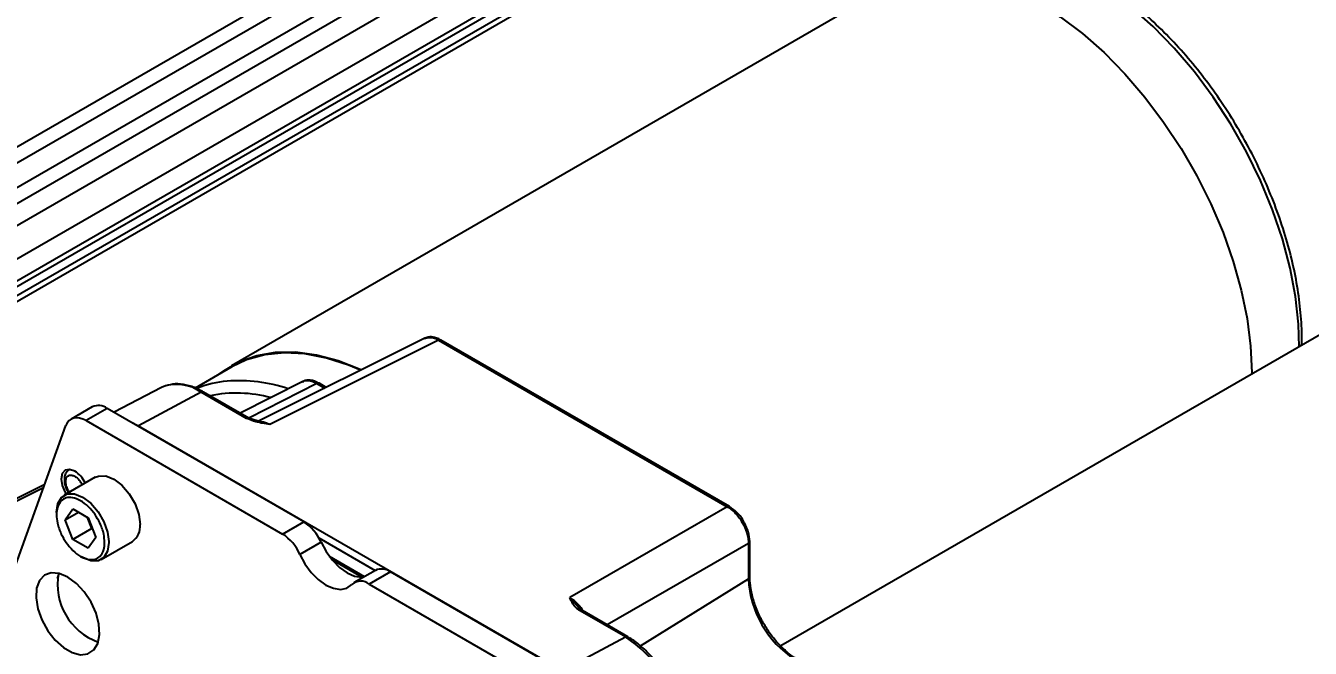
# Model space of a CAD drawing. Header units: inches. Extents: x 0 to 11, y 0 to 8.4.
# Drawn here: x 6.8867 to 7.3329, y 5.4048 to 5.6211 of the extents above; entities that cross this region are included whole.
import ezdxf

# ---------------------------------------------------------------- set-up
doc = ezdxf.new("R2010")
doc.units = ezdxf.units.IN
doc.header["$MEASUREMENT"] = 0
doc.header["$PDSIZE"] = -1
doc.layers.add('OBJ', color=50, linetype='Continuous')
doc.dimstyles.get("Standard").update_dxf_attribs({"dimtxt": 0.18, "dimasz": 0.18, "dimexe": 0.18, "dimexo": 0.0625, "dimgap": 0.09, "dimtad": 0, "dimtih": 1, "dimtoh": 1, "dimdec": 4, "dimzin": 0, "dimdsep": 46, "dimtxsty": 'Standard', "dimcen": 0.09, "dimadec": 0, "dimazin": 0, "dimtfac": 1, "dimtdec": 4, "dimtofl": 0, "dimtmove": 0, "dimatfit": 3, "dimfxl": 1, "dimtolj": 1, "dimtzin": 0, "dimarcsym": 0})

# ---------------------------------------------------------------- blocks, each defined once
blk = doc.blocks.new('*D8')
at = {"layer": 'Defpoints', "color": 0, "transparency": 16777216}
for p in [(5.711596441947764, 7.075144194756552), (5.711596441947764, 4.366810861423873), (9.602395316461589, 4.366810861423874)]:
    blk.add_point(p, dxfattribs=at)
at = {"layer": 'OBJ', "color": 0, "lineweight": -2, "transparency": 16777216}
for p, q in [((5.761596441947764, 7.075144194756552), (9.727395316461589, 7.075144194756553)), ((9.602395316461589, 6.945144194756553), (9.602395316461589, 5.843477528090212)), ((9.602395316461589, 4.496810861423874), (9.602395316461589, 5.598477528090213)), ((5.761596441947764, 4.366810861423873), (9.727395316461589, 4.366810861423874))]:
    blk.add_line(p, q, dxfattribs=at)
at = {"layer": 'OBJ', "color": 0, "transparency": 16777216}
for points in [[(9.580728649794922, 6.945144194756553), (9.624061983128255, 6.945144194756553), (9.602395316461589, 7.075144194756553)], [(9.580728649794922, 4.496810861423874), (9.624061983128255, 4.496810861423874), (9.602395316461589, 4.366810861423874)]]:
    blk.add_solid(points, dxfattribs=at)
at = {"layer": 'OBJ', "color": 0, "transparency": 16777216, "insert": (9.602395316461589, 5.720977528090209), "char_height": 0.125, "attachment_point": 5}
blk.add_mtext('\\A1;32.500000', dxfattribs=at)

msp = doc.modelspace()

# ---------------------------------------------------------------- linework, layer by layer
at = {"color": 7, "linetype": 'Continuous', "lineweight": 25}
for p, q in [((7.711625982260929, 6.056880932750847), (6.760835716096055, 5.508001395323239)), ((7.716448307160246, 6.054097063842786), (6.765658040995373, 5.50521752641518)), ((7.723814002797607, 6.049844938260376), (6.775337162936999, 5.502300913411038)), ((7.728636327696925, 6.047061069352317), (6.780159487836317, 5.499517044502979)), ((7.731047490146583, 6.040846548765726), (6.784434158664017, 5.494378304404401)), ((7.734730337965263, 6.031354391325356), (6.794496922852781, 5.488569194288614)), ((7.737141500414922, 6.025139870738766), (6.801085019984748, 5.484765966768304)), ((7.734730337965265, 6.021709219060235), (6.802850792217397, 5.483746608156054)), ((7.731047490146583, 6.016469187202275), (6.8055478607688, 5.482189623622677)), ((7.728636327696925, 6.013038535523743), (6.807313633001449, 5.481170265010426)), ((7.185801075702225, 5.634384362467136), (6.958112692160159, 5.502942656463682)), ((7.365524049253808, 5.53063249825633), (7.148930454839013, 5.405595677684229)), ((7.025361924419654, 5.512580203683373), (6.967481507517168, 5.483676751802035)), ((7.030109711890382, 5.511828334621424), (6.971480620938848, 5.482551021155987)), ((7.030109711890382, 5.511828334621424), (7.130371583022876, 5.453948388425931)), ((7.131163719182108, 5.454007987340917), (7.030901848049615, 5.511887933536411)), ((6.958321008562792, 5.502581802771023), (6.945524585965573, 5.495194585246995)), ((6.933822638700812, 5.495368813821919), (6.91734158724491, 5.48677194559802)), ((6.947658125984152, 5.493768798811203), (6.925855666897565, 5.482061695952671)), ((6.935172936179997, 5.495945936162613), (6.933822638700812, 5.495368813821919)), ((6.963400136030411, 5.484681129847971), (6.947658125984152, 5.493768798811203)), ((6.964192272189643, 5.484740728762957), (6.948450262143384, 5.493828397726189)), ((6.982904682405882, 5.497507897126394), (6.96121472131438, 5.486459632295356)), ((6.98776125711652, 5.49680943794704), (6.964134000322151, 5.484774368396021)), ((6.983296127723565, 5.497605074499096), (6.982725332301042, 5.49741626725278)), ((6.98776125711652, 5.49680943794704), (6.990552955824153, 5.495197824587278)), ((6.991033045086911, 5.495437564341195), (6.988553393275753, 5.496869036862027)), ((6.909766412657548, 5.488654247176885), (6.902400717020188, 5.484402121594475)), ((6.914974322723361, 5.488138538317564), (6.907608627086002, 5.483886412735159)), ((6.983240268430681, 5.448729446706875), (6.914974322723361, 5.488138538317564)), ((6.96846876613107, 5.483357846948756), (6.964197941108332, 5.48473741133855)), ((6.882152354728977, 5.430829802962664), (6.900644225038667, 5.482170406389096)), ((6.907608627086002, 5.483886412735159), (6.975874572793321, 5.444477321124471)), ((6.923143049567528, 5.483422832687049), (6.925855666897565, 5.482061695952671)), ((6.925684719867331, 5.481955557654801), (6.925855666897565, 5.482061695952671)), ((6.925855666897565, 5.482061695952671), (7.073169579644762, 5.397019184304471)), ((6.971480620915738, 5.482551021144446), (6.96891817901108, 5.48318799131741)), ((6.901913400859645, 5.466945073383851), (6.901704695765178, 5.466812384229062)), ((6.910833353665586, 5.464200880061392), (6.900020512469943, 5.457958759706414)), ((6.893288289202741, 5.461747475757537), (6.865229729373545, 5.447736014242857)), ((6.892849435778494, 5.460529048457364), (6.866157864609656, 5.447200213175897)), ((6.900413696431563, 5.449439017534448), (6.903061349425208, 5.453222043470417)), ((6.903061349425208, 5.453222043470417), (6.908368572741195, 5.45016619398099)), ((7.130371583022876, 5.453948388425931), (7.075699071202486, 5.422386990421312)), ((6.900413696431563, 5.449439017534448), (6.905016609794354, 5.452096222858581)), ((6.903073266753906, 5.442600142109054), (6.900413696431563, 5.449439017534448)), ((6.909672930044981, 5.446410046630893), (6.908167084859707, 5.450282208816454)), ((6.908368572741195, 5.45016619398099), (6.911028143063539, 5.443327318555593)), ((6.975874572793321, 5.444477321124471), (6.983240268430681, 5.448729446706875)), ((6.909672930044981, 5.446410046630893), (6.903073266753906, 5.442600142109054)), ((6.909874417926469, 5.446294031795429), (6.909672930044981, 5.446410046630893)), ((6.908380490069893, 5.439544292619626), (6.903073266753906, 5.442600142109054)), ((6.911028143063539, 5.443327318555593), (6.908380490069893, 5.439544292619626)), ((6.912894466152632, 5.435658001500111), (6.923707307348275, 5.441900121855089)), ((6.915556421049463, 5.441906418754012), (6.915561481468322, 5.441566387167445)), ((6.989261354065538, 5.441647159370635), (6.981895658428179, 5.437395033788229)), ((6.988510361109643, 5.443123671310703), (7.008074852561637, 5.431829330802264)), ((7.137732791677466, 5.441198401068482), (7.088675091591948, 5.412878326756241)), ((7.137732791677466, 5.441198401068482), (7.137732791677466, 5.428899242319648)), ((7.138180535508102, 5.429555424441193), (7.138180535508102, 5.441854583190026)), ((7.00431753483453, 5.429660277448004), (6.9922013120949, 5.436654823952483)), ((6.993013783417411, 5.435622025659449), (7.003572181618212, 5.429526792118821)), ((6.897688309930746, 5.429055813765021), (6.898250011559504, 5.430794069605488)), ((7.008137786539118, 5.431865661814136), (7.000772090901759, 5.427613536231727)), ((7.013345696604948, 5.431349952954805), (7.005980000967589, 5.427097827372394)), ((7.081611642312193, 5.391940861344078), (7.013345696604948, 5.431349952954805)), ((7.005980000967589, 5.427097827372394), (7.074245946674834, 5.387688735761662)), ((7.100187790832837, 5.40565643589219), (7.137732791677422, 5.428899242319623)), ((7.079135212300986, 5.4185149415669), (7.078036783337421, 5.419766932375011)), ((7.080015952184151, 5.417877088456105), (7.078603196682006, 5.419073572900543)), ((7.094972038731348, 5.408726287163003), (7.079230028779461, 5.417813956176911)), ((7.09576417489058, 5.40878588607799), (7.080022164844321, 5.417873555041223)), ((7.073169579644762, 5.397019184304471), (7.094972038731348, 5.408726287163003))]:
    msp.add_line(p, q, dxfattribs=at)
at = {"color": 7, "linetype": 'Continuous', "lineweight": 25, "flags": 128}
for points in [[(7.329016397737536, 5.509557079638886), (7.328784615188507, 5.51738970706473), (7.327739835900822, 5.527002405993627), (7.325871664603901, 5.536911157876751), (7.323201268425023, 5.54700369259593), (7.319758904019929, 5.557165657700025), (7.31558357475283, 5.567281914063891), (7.310722588772697, 5.577237840460674), (7.305231022993039, 5.586920632266112), (7.299171099048456, 5.596220579580002), (7.292611478298662, 5.605032310283208), (7.285626483867845, 5.613255983945873), (7.27829525853397, 5.620798423059385), (7.270700868009475, 5.627574168774785), (7.26292935977357, 5.633506449185663), (7.255068788119905, 5.638528049184548)], [(7.23829680916562, 5.629186017165168), (7.246057651611994, 5.624236103105067), (7.253733464644466, 5.618401071178493), (7.261240150449183, 5.61174485121629), (7.268495464205595, 5.604340370157269), (7.275419915177914, 5.596268753045399), (7.281937637632253, 5.587618434206854), (7.287977222037481, 5.578484188345022), (7.29347249744299, 5.56896609216903), (7.298363256461478, 5.559168427932374), (7.302595914913679, 5.549198540894722), (7.306124098907851, 5.539165663224789), (7.308909152921836, 5.529179717229847), (7.310920563321043, 5.519350111023906), (7.312136292672228, 5.509784539829537), (7.312543021190208, 5.500587806046469), (7.3125415358559, 5.500046344316311)], [(6.95364819940012, 5.499884247460492), (6.955432737346183, 5.501228879862354), (6.960928012751692, 5.504402266106093), (6.966967597156921, 5.506563356241441), (6.973485319611259, 5.507688472912638), (6.980409770583578, 5.507765289105991), (6.987665084339991, 5.506792963207207), (6.995171770144708, 5.504782148222309), (7.002847583177179, 5.50175487506106), (7.003283104514809, 5.501554814737203)], [(7.002926540595523, 5.501376759211082), (6.998845428104696, 5.503107481039567), (6.991151574192084, 5.505627584269158), (6.983678174180754, 5.507086934828907), (6.976509904679054, 5.507468997693841), (6.969727985044731, 5.506769443939038), (6.963409257137163, 5.504996199788066), (6.958321008562792, 5.502581802771023)], [(6.907608627086002, 5.483886412735159), (6.906472252772293, 5.48444059206829), (6.905363089448665, 5.484777830140964), (6.904307696525895, 5.484890051637032), (6.903331345858519, 5.484774569362687), (6.902457416598991, 5.484434148592523), (6.901706835373444, 5.483876940853809), (6.901097575184293, 5.483116288734513), (6.900644225038667, 5.482170406389096)], [(6.903717450534035, 5.466318017442362), (6.901913463533547, 5.466945067181677), (6.900384117200701, 5.466647914704742), (6.899362240651113, 5.465471798782478), (6.899003405326125, 5.463595772402533), (6.899362240651113, 5.461305443575031), (6.900384117200701, 5.458949494102076), (6.900739430092083, 5.458373782015678)], [(6.901666480140675, 5.466787488176002), (6.901779459682476, 5.466857710353378), (6.901941954703807, 5.466942118309349)], [(6.910833353665586, 5.464200880061392), (6.91190958956361, 5.464642338234097), (6.914445817141917, 5.464675259630006), (6.917258527767932, 5.463570268652667), (6.920072393728276, 5.461435529517868), (6.922611974217392, 5.458480005365721), (6.924628677402708, 5.454993003492588), (6.925925094325248, 5.451315855937184), (6.926374322663966, 5.447808507522423)], [(6.897353564485059, 5.452021296730239), (6.897353497154252, 5.45205037403908), (6.897795430999108, 5.455044599613228), (6.899085267463669, 5.457232606685569), (6.901096748367965, 5.458400217879119), (6.903632975946271, 5.458433139275029), (6.906445686572289, 5.457328148297691), (6.909259552532632, 5.45519340916289), (6.911799133021749, 5.452237885010743), (6.913815836207063, 5.448750883137611), (6.915112253129604, 5.445073735582207), (6.915556421049463, 5.441906418754012)], [(6.915561481468322, 5.441566387167445), (6.915119547623465, 5.438572161593297), (6.913829711158905, 5.436384154520957), (6.911818230254609, 5.435216543327407), (6.909282002676303, 5.435183621931497), (6.906469292050286, 5.436288612908835), (6.905997041372946, 5.436574683153905)], [(6.989261354065538, 5.441647159370635), (6.9910266411276, 5.438365975217571), (6.993205851081535, 5.435393321922992), (6.995674846505539, 5.432898534945024), (6.998292982517815, 5.431023728366269), (7.000911118530091, 5.429875699448112), (7.003380113954094, 5.429519844987133), (7.00419484409214, 5.429589449590035)], [(6.981895658428179, 5.437395033788229), (6.983660945490239, 5.434113849635167), (6.985840155444175, 5.431141196340588), (6.988309150868178, 5.428646409362621), (6.990927286880455, 5.426771602783864), (6.993545422892729, 5.425623573865708), (6.996014418316732, 5.425267719404727), (6.998193628270668, 5.425724310442383), (6.999958915332736, 5.42696733753698)], [(6.901272039582467, 5.429536026659787), (6.898291178232039, 5.430783723346695), (6.895531393731439, 5.430992648193921), (6.893197366671902, 5.430147306201309), (6.891462201162972, 5.428310392517273), (6.890454586492591, 5.425618142626434), (6.890249252831331, 5.422270228386976), (6.890861428837509, 5.418514949282347), (6.892245712217264, 5.41463081718448), (6.894299437004997, 5.410905900402351), (6.896870287828366, 5.407616458973333), (6.899767596442663, 5.40500645572002), (6.90277648272227, 5.403269462643741), (6.905673791336566, 5.402534304574748), (6.908244642159937, 5.402855504823895), (6.910298366947669, 5.404209241438096), (6.911682650327426, 5.406495113965608), (6.912294826333603, 5.409543589698237), (6.912089492672343, 5.413128577136742), (6.911081878001961, 5.416984194163037), (6.909346712493031, 5.420824487300552), (6.907012685433495, 5.424364639575455), (6.904252900932895, 5.427342094088631), (6.901272039582467, 5.429536026659787)]]:
    msp.add_lwpolyline(points, dxfattribs=at)
at = {"color": 7, "linetype": 'Continuous', "lineweight": 25}
for centre, radius, start, end in [((7.030558951647127, 5.511151423090791), 0.0008124195833101249, 65.03477472304682, 123.5706768135593), ((6.960727278129572, 5.444571166229824), 0.0531914950642504, 71.22416186445056, 94.4567492323106), ((6.939095948308094, 5.48155529851968), 0.01491577942741865, 54.96792766092852, 105.2487918246798), ((6.960018596318573, 5.459898015203899), 0.03785902081567233, 95.18994616501331, 111.0858091252057), ((6.948107365740896, 5.493091887280577), 0.0008124195833036834, 65.03477472283532, 123.5706768137842), ((6.959895386170321, 5.447037717563269), 0.04640679235348354, 75.06979045151559, 101.4201045160876), ((6.988210496873267, 5.496132526416409), 0.0008124195833087582, 65.03477472310753, 123.5706768137676), ((6.911936332000546, 5.484013263007359), 0.005123210323313545, 53.63082630674119, 115.058715264219), ((6.963843947794133, 5.484054368584782), 0.0007679834390487641, 61.01019911096963, 125.3024387557667), ((6.89822412404404, 5.457761098725372), 0.01016845582450268, 26.31207089567248, 57.30055805599753), ((7.130820876986867, 5.453271308890295), 0.0008125895419326335, 65.07568361926504, 123.5673109987816), ((6.974807695464125, 5.435459810421349), 0.01572232597252816, 23.17488835612814, 57.56490548218795), ((6.920157220260545, 5.447058744581355), 0.006262148733655573, 304.5351676749436, 6.876482342227535), ((6.967441999826846, 5.431207684839015), 0.01572232597242634, 23.17488835600473, 57.56490548230114), ((7.137371204912589, 5.441926028140087), 0.0008125183960186744, 296.4246048453552, 354.9228298290211), ((6.918947756932053, 5.426981550902283), 0.0212355603454262, 169.536751587739, 250.4578718795519), ((7.010283464022187, 5.426979870086721), 0.005336187090502643, 54.98005538710298, 113.7094861840123), ((7.003049094681203, 5.423357979206627), 0.004751491972273547, 51.91432165417192, 130.5687344236585), ((7.13737068852563, 5.429627440639511), 0.0008132597897508354, 296.4392742484103, 354.7449075205429), ((7.172828594111661, 5.430496296093783), 0.03513212104699562, 182.605478485672, 237.394521660145), ((7.079679268447417, 5.417137044657215), 0.0008124195250985279, 65.0347732460408, 123.5706720226511), ((7.095421227510518, 5.408049533621565), 0.0008122597584408583, 64.99626838783225, 123.5738431415959), ((7.070820833097387, 5.371418359233459), 0.04444279716635688, 13.34381092796986, 57.08308724342132)]:
    msp.add_arc(centre, radius, start, end, dxfattribs=at)
for points, knots in [([(7.329873300088991, 5.510051758836839), (7.329917196508912, 5.511243662808499), (7.330064804158853, 5.515251601144367), (7.329523091192739, 5.52249716842206), (7.328278820038122, 5.531669982900066), (7.326263673382488, 5.541074234652095), (7.323557531286709, 5.550585835386607), (7.320173959504981, 5.560120759820699), (7.316151787982672, 5.569584188418121), (7.311530254275205, 5.578884909157798), (7.306355260868556, 5.587932392269656), (7.300677315909226, 5.596638446948146), (7.294551459731291, 5.60491786794242), (7.288036549242838, 5.612689679722587), (7.281194546835672, 5.619876624605848), (7.274089870934782, 5.626410592292933), (7.266789133792108, 5.632214444993624), (7.260960605357297, 5.636181915521136), (7.257590842368157, 5.638170201387224), (7.256709074754808, 5.638690477171737)], [0, 0, 0, 0, 0.02686814225355563, 0.09034776283324068, 0.1538069265739321, 0.2172278228423642, 0.2806067548100511, 0.3439478794642123, 0.4072594255387541, 0.4705516047130293, 0.5338355521101351, 0.5971228411673731, 0.6604216421795092, 0.7237436302892042, 0.7871007046024899, 0.8505042697688016, 0.9139642323327775, 0.9774869764540706, 1, 1, 1, 1]), ([(7.030901552012534, 5.511888104313612), (7.030397741768068, 5.512143553768643), (7.029382144489006, 5.512658497190928), (7.027850262398646, 5.512973978440525), (7.026379513271486, 5.512954530592165), (7.02553253042311, 5.512620663186424), (7.025107935150833, 5.512453294363882)], [0, 0, 0, 0, 0.2454400146123833, 0.4947660627214798, 0.746724574678557, 1, 1, 1, 1]), ([(7.025131319362699, 5.512395713550521), (7.025799842420855, 5.512625721567872), (7.026853240998824, 5.512988147538737), (7.028629430737105, 5.512584650835347), (7.029611916668942, 5.512082671844023), (7.030109711890382, 5.511828334621424)], [0, 0, 0, 0, 0.4614705075958033, 0.7271437694561584, 1, 1, 1, 1]), ([(6.98278542048832, 5.497312820898403), (6.982996722421946, 5.497452532192583), (6.983725228194964, 5.497934214885303), (6.985460201297868, 5.4978770163024), (6.986985581853383, 5.497169313668004), (6.98776125711652, 5.49680943794704)], [0, 0, 0, 0, 0.1672187716998312, 0.576520235516658, 1, 1, 1, 1]), ([(6.988553098399324, 5.496869206970147), (6.988045700020009, 5.49712712971095), (6.987022620771099, 5.497647185380604), (6.985486581342493, 5.497946142260836), (6.984301595284671, 5.497967968245815), (6.983713138070883, 5.497749470504256), (6.983553795453593, 5.497690305621583)], [0, 0, 0, 0, 0.2919739955628933, 0.5887140130102632, 0.8886318595707627, 1, 1, 1, 1]), ([(6.948450262143384, 5.493828397726189), (6.947755627678718, 5.494204835515903), (6.945739839168655, 5.495297235921951), (6.942406065965716, 5.496397666797074), (6.938640533898625, 5.496835475772498), (6.936414144112239, 5.496261506536139), (6.935344617085048, 5.495985779610505)], [0, 0, 0, 0, 0.1524907941499092, 0.4425193484819386, 0.7321939637075813, 1, 1, 1, 1]), ([(6.971480620899534, 5.482551019859179), (6.9706652659147, 5.482678431424257), (6.969028563727607, 5.482934190929139), (6.966165094835813, 5.483482911498745), (6.964439312447033, 5.484230793934088), (6.963400136030411, 5.484681129847971)], [0, 0, 0, 0, 0.283128135083076, 0.568337039127613, 0.9999999999999999, 0.9999999999999999, 0.9999999999999999, 0.9999999999999999]), ([(6.968577227698788, 5.483531110976174), (6.969039263938884, 5.483461957140619), (6.969975911345318, 5.483321767356581), (6.970974581868708, 5.482810225784189), (6.971480620938092, 5.482551021156454)], [0, 0, 0, 0, 0.4932872678911102, 1, 1, 1, 1]), ([(6.901653167873409, 5.466762223233314), (6.901300073302121, 5.466456753987768), (6.900587121978752, 5.465839965397493), (6.900094111378411, 5.464567175823435), (6.900110761699666, 5.463657338550297), (6.900118085892756, 5.463257116610618)], [0, 0, 0, 0, 0.3546687071553511, 0.7161297416757728, 1, 1, 1, 1]), ([(6.900118085892756, 5.463257116610618), (6.900105743491276, 5.46306860806035), (6.900049449405028, 5.46220881455874), (6.900523556180745, 5.460617063375939), (6.901271485030029, 5.459412158853193), (6.901615211808845, 5.458858419081315)], [0, 0, 0, 0, 0.1317648981164363, 0.6009838969160288, 1, 1, 1, 1]), ([(6.900546010133827, 5.462705245602616), (6.900571002993841, 5.463037076622911), (6.900627609599011, 5.463788644372181), (6.901092840693468, 5.464551903291676), (6.901809700061101, 5.464970228180509), (6.902688587775141, 5.465000006320712), (6.903715556458062, 5.464603733163369), (6.904753695202266, 5.463811989586034), (6.905601753194943, 5.462766134887122), (6.906127034216343, 5.461979608112605), (6.906264171306177, 5.46157962110826), (6.906268886234856, 5.461565869101416)], [0, 0, 0, 0, 0.1132360101382702, 0.2564694922130204, 0.3697055023512952, 0.494584657953118, 0.6262188459465895, 0.7578530339400451, 0.8827321895418679, 0.9959681996801426, 1, 1, 1, 1]), ([(6.902123946378601, 5.458675386751723), (6.90201840914628, 5.45879520007204), (6.901642419395464, 5.459222050193648), (6.901100114286823, 5.460237879766412), (6.900626092602536, 5.461525413121831), (6.900570538357456, 5.46234387818475), (6.900546010133827, 5.462705245602616)], [0, 0, 0, 0, 0.1067606396151033, 0.3803482941811499, 0.7264123454339616, 0.9999999999999999, 0.9999999999999999, 0.9999999999999999, 0.9999999999999999]), ([(6.914088342959842, 5.441565284110483), (6.914023422207931, 5.440689100758969), (6.913876382478644, 5.438704623391972), (6.912652103123746, 5.43668727540216), (6.910762851867274, 5.435579290104418), (6.908447114318433, 5.435496478607637), (6.905732160463804, 5.436537021863181), (6.903014889584482, 5.438624302743035), (6.900699127896674, 5.441373888131722), (6.898793647049485, 5.444666844641542), (6.897611534874516, 5.448069770341219), (6.89724104633391, 5.451265799752532), (6.897604837606385, 5.454039037723143), (6.898780837271858, 5.456084184706045), (6.900681387746004, 5.457185664020054), (6.902993969564427, 5.457270292556861), (6.905710066786579, 5.456229090961001), (6.908426194298377, 5.454142468421461), (6.910745111716603, 5.451391065992748), (6.912639293346119, 5.448104615466661), (6.913869685210513, 5.444673890773898), (6.914021370921388, 5.442517410095668), (6.914088342959841, 5.441565284110483)], [0, 0, 0, 0, 0.04520624493786567, 0.1023881243247096, 0.1475943692625754, 0.197448807694984, 0.2500000000000004, 0.3025511923050157, 0.3524056307374234, 0.3976118756752893, 0.4547937550621342, 0.4999999999999997, 0.5452062449378654, 0.6023881243247093, 0.6475943692625752, 0.6974488076949837, 0.7500000000000001, 0.8025511923050155, 0.8524056307374253, 0.8976118756752897, 0.9547937550621344, 0.9999999999999999, 0.9999999999999999, 0.9999999999999999, 0.9999999999999999]), ([(7.130371583022876, 5.453948388425931), (7.130876020450953, 5.453625768958712), (7.131871606232711, 5.452989029223305), (7.133720833974565, 5.451240361951565), (7.135726465469125, 5.448540213717587), (7.137062074663257, 5.445453150948985), (7.137651902910068, 5.442977226286073), (7.13770559005986, 5.441796591953493), (7.137732791677466, 5.441198401068482)], [0, 0, 0, 0, 0.1304258017858237, 0.2574156210559068, 0.5000000347165617, 0.7425896055538498, 0.869578117952665, 0.9999999999999999, 0.9999999999999999, 0.9999999999999999, 0.9999999999999999]), ([(7.136323255590329, 5.448320202003668), (7.136259807212185, 5.44847128146624), (7.13570392153029, 5.449794923023792), (7.133873134377027, 5.452039280751745), (7.132066964180064, 5.453351645201402), (7.131163427087772, 5.45400815584523)], [0, 0, 0, 0, 0.06049523305323411, 0.530012505605523, 1, 1, 1, 1]), ([(7.138180535406716, 5.441854247591413), (7.138090545831854, 5.442983621639018), (7.137922239518231, 5.445095875007757), (7.136831023235542, 5.447296296198524), (7.136323255590329, 5.448320202003668)], [0, 0, 0, 0, 0.5346773565710504, 1, 1, 1, 1]), ([(7.142728310610425, 5.41390717642664), (7.142616508086079, 5.414086597486294), (7.141646130610687, 5.415643862457886), (7.140304680580842, 5.418845107467132), (7.138871850334636, 5.42326435488792), (7.138255619804488, 5.426880805923274), (7.138199692231025, 5.428873032405337), (7.138180535508102, 5.429555424441192)], [0, 0, 0, 0, 0.03576443516784172, 0.3104134053327986, 0.5845700789118775, 0.8577038945328096, 0.9999999999999999, 0.9999999999999999, 0.9999999999999999, 0.9999999999999999]), ([(7.075699071202361, 5.42238699042138), (7.076196773172931, 5.422059948860035), (7.077179007458572, 5.42141451956022), (7.07880099462673, 5.419913871303956), (7.079725176073792, 5.418536351153895), (7.080263202142294, 5.41773440717095)], [0, 0, 0, 0, 0.3003038693824694, 0.5926614200054314, 1, 1, 1, 1]), ([(7.078036783337421, 5.419766932375011), (7.078036392077363, 5.419767378335216), (7.07715611987248, 5.420770717072533), (7.076427433595621, 5.421579033385609), (7.075699071202482, 5.422386990421311)], [0, 0, 0, 0, 0.000444476214773055, 1, 1, 1, 1]), ([(7.079230028779461, 5.417813956176911), (7.078730571026236, 5.418160901581785), (7.077672945177654, 5.418895575187055), (7.076534148297926, 5.420469890481946), (7.076013010745793, 5.421666273489873), (7.075699071163804, 5.422386989124102)], [0, 0, 0, 0, 0.2624106760730198, 0.5556672454618936, 1, 1, 1, 1]), ([(7.154687270566343, 5.400986007274994), (7.15461652020462, 5.401018927474784), (7.153449942161522, 5.401561737169516), (7.151098386933678, 5.403408919984811), (7.147864059177448, 5.406480169229467), (7.144972890232316, 5.41005705927796), (7.143441447461304, 5.412683936051405), (7.142728310610425, 5.41390717642664)], [0, 0, 0, 0, 0.01637705628901715, 0.2700355703087369, 0.5237923320656394, 0.7782475172408625, 1, 1, 1, 1]), ([(7.114449315404333, 5.382284412472757), (7.114358368312677, 5.382745255866617), (7.113945878617297, 5.384835406828972), (7.112497905459054, 5.388659831978078), (7.11016564289816, 5.393534833973766), (7.107233221361239, 5.398132071934715), (7.103872655583543, 5.402276183033293), (7.100245042496893, 5.405752326711322), (7.097484526029247, 5.407770222852128), (7.096003485555422, 5.40864460152487), (7.09576417489058, 5.40878588607799)], [0, 0, 0, 0, 0.04408905786949315, 0.1999655153202221, 0.3556314430753643, 0.5112517964732975, 0.667001922028729, 0.8230544547153316, 0.9714086435642423, 1, 1, 1, 1])]:
    msp.add_open_spline(points, degree=3, knots=knots, dxfattribs=at)

# ---------------------------------------------------------------- dimensions: what is measured, and where the dimension line sits
at = {"layer": 'OBJ'}
dim = msp.add_linear_dim(base=(9.602395316461589, 4.366810861423874), p1=(5.711596441947762, 7.075144194756549), p2=(5.711596441947762, 4.366810861423871), angle=90, dimstyle='Standard', override={"dimtxt": 0.125, "dimasz": 0.13, "dimexe": 0.125, "dimexo": 0.05, "dimgap": 0.06, "dimdec": 6, "dimlfac": 12, "dimzin": 1, "dimadec": 2, "dimtdec": 2, "dimtzin": 1}, dxfattribs=at)
dim.commit()
dim.dimension.update_dxf_attribs({"geometry": '*D8', "text_midpoint": (9.602395316461589, 5.720977528090209)})

doc.saveas('drawing.dxf')
